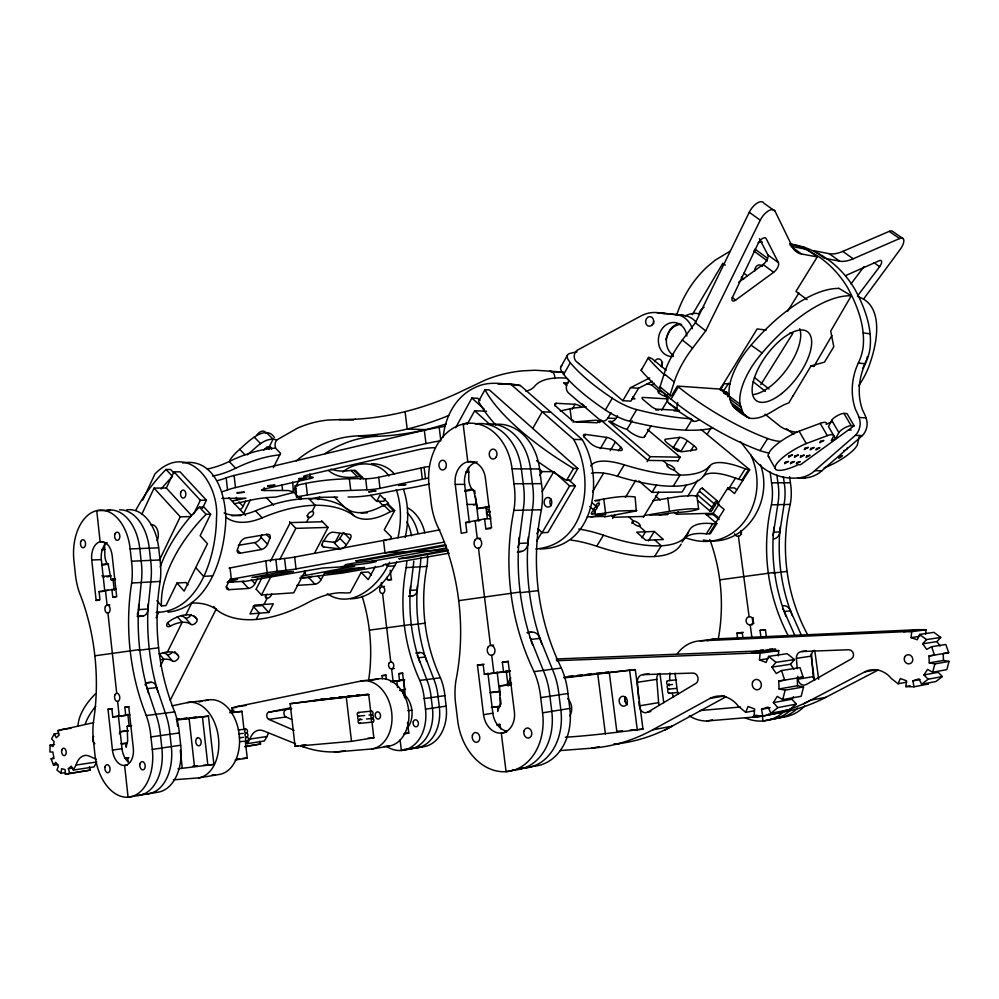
<?xml version="1.0" encoding="UTF-8"?>
<svg xmlns="http://www.w3.org/2000/svg" width="999" height="999" viewBox="0 0 999 999"><rect width="100%" height="100%" fill="white"/><g stroke="black" fill="none" stroke-linecap="round" stroke-linejoin="round"><path stroke-width="1.5" d="M54.545 744.53L50.112 745.129L49.95 752.022L52.872 751.997L53.809 757.417L51.124 758.915L53.534 765.122L57.967 764.472M138.324 611.326A7.842 5.07 86.3 0 0 138.536 609.64L141.259 582.479A54.583 34.828 87.3 0 0 141.121 560.789L139.76 548.551A44.543 28.509 87.6 0 0 106.344 510.477M137.949 616.708L143.781 615.721A7.805 5.07 86.3 0 0 147.989 608.978L150.762 581.955A54.308 34.84 87.3 0 0 150.624 560.364L149.263 548.201A44.318 28.521 87.6 0 0 119.543 509.827M409.677 593.181A6.693 4.995 86 0 0 410.339 590.409L413.149 567.207A46.691 34.478 87.2 0 0 413.761 561.076M408.728 596.403L413.037 595.729A6.668 4.995 86 0 0 417.232 589.922L420.067 566.82A46.491 34.441 87.2 0 0 420.754 557.629M517.844 547.402A9.528 7.505 87.5 0 0 518.831 543.419L523.189 510.177A66.209 51.174 89.5 0 0 523.226 483.716L521.366 468.868A54.083 41.933 -89.8 0 0 475.262 423.888M517.245 552.172L521.678 551.411A9.478 7.492 87.5 0 0 527.971 543.019L532.355 509.977A65.809 51.086 89.5 0 0 532.405 483.691L530.544 468.931A53.746 41.858 -89.7 0 0 487.262 423.938M772.677 535.489A7.892 6.956 87.6 0 0 773.613 532.192L777.759 504.682A54.957 47.677 -89.5 0 0 777.921 482.817L776.885 475.137M774.013 538.898A7.842 6.931 87.6 0 0 779.869 531.918L784.04 504.545A54.683 47.565 -89.4 0 0 784.19 482.792L783.366 476.685M625.074 698.176L625.149 701.96L627.434 704.77L624.85 700.699L625.599 697.09M778.458 712.324L781.343 712.424L762.749 716.021L754.033 715.709L754.682 709.065L748.101 706.443L745.679 712.362L738.473 706.343A27.16 22.989 75.3 0 0 710.039 698.426L652.609 729.869A220.866 178.734 88.1 0 1 591.608 748.189L559.84 750.599M773.401 702.634L791.92 699.225L796.353 704.095L777.871 707.592L773.401 702.634L777.222 696.39L782.754 699.637L801.198 696.266L803.533 686.937L785.102 690.172L779.07 688.948L778.733 681.068L803.121 677.047L799.999 667.594L781.53 670.529L776.273 673.538L771.915 667.12L790.459 664.248L794.492 659.552L787.162 653.696L768.593 656.393L766.121 662.424L759.465 659.927L760.127 653.234L778.758 650.586L778.233 655.856M922.939 683.903L928.321 684.015L913.998 686.788L905.868 686.613L906.493 680.769L900.349 678.546L898.076 683.766L891.358 678.546A23.914 21.503 70.1 0 0 864.759 671.877L803.72 703.833M923.963 674.937L938.211 672.315L942.332 676.548L928.108 679.233L923.963 674.937L927.534 669.417L932.666 672.215L946.852 669.63L949.05 661.413L934.889 663.898L929.27 662.886L928.983 655.981L948.688 652.734L945.803 644.467L931.605 646.715L926.697 649.4L922.664 643.806L936.925 641.595L940.696 637.437L933.89 632.355L919.592 634.427L917.269 639.747L911.076 637.599L911.7 631.73L926.061 629.695L925.586 634.04M65.472 772.577L61.039 773.251L61.613 768.693L65.06 769.567L65.41 774.362L90.335 770.104L89.386 766.708M443.169 437.3C445.005 416.758 456.031 395.891 475.549 387.3C489.822 380.194 505.382 384.453 520.329 385.502L582.28 439.635C604.757 478.146 595.179 548.551 540.047 548.926M397.952 537.837C401.473 521.99 401.536 505.107 396.291 489.622M405.194 537.562C408.716 521.803 408.778 504.982 403.546 489.572M859.152 436.838L857.279 445.067A27.822 7.243 -29.1 0 1 824.163 467.882M782.754 699.637L785.102 690.172M720.803 389.535L721.54 386.638M932.666 672.215L934.889 663.898M660.601 387.812A1.823 0.862 -50 0 1 660.014 386.838L664.198 373.776A64.473 29.683 -50.7 0 1 682.317 340.01L695.366 322.789L749.275 212.263A11.801 5.607 -53.4 0 1 757.292 203.022A11.801 5.607 -53.4 0 1 764.035 203.309L775.037 211.176L792.532 247.09A57.38 25.699 -53.5 0 0 801.485 253.958L817.269 256.93L795.966 291.383L807.042 299.588M730.506 397.614L719.879 389.073L677.397 386.076L672.265 394.605A1.836 0.849 -49.9 0 1 670.579 396.029A1.836 0.849 -49.9 0 1 669.992 395.067L674.263 381.993A64.735 29.433 -50.7 0 1 692.569 348.164L705.706 330.906L760.251 220.205A11.851 5.569 -53.3 0 1 768.306 210.926A11.851 5.569 -53.3 0 1 775.037 211.176M238.274 545.342L254.77 542.557A5.782 3.272 -42.8 0 0 260.976 537.275L261.913 534.852M789.734 243.856A112.1 97.14 -78.9 0 1 797.677 246.141A114.186 98.951 -79 0 1 847.564 287.587C857.554 305.881 865.621 327.073 862.986 348.239A47.94 42.333 -75.7 0 1 858.328 363.049C851.573 377.385 850.211 394.205 855.406 409.253C858.079 414.722 861.363 420.629 859.802 426.935A16.346 14.785 -81.2 0 1 855.394 435.327L812.462 472.664A33.816 30.057 -84.6 0 1 798.226 477.897A62.338 55.195 -82.3 0 1 752.722 457.567L740.471 441.683M267.52 544.23L269.905 538.161A5.819 3.272 -43 0 0 267.245 534.34L246.191 537.824A5.882 3.347 -42.5 0 0 239.86 543.219L237.5 549.363A5.869 3.322 -42.4 0 0 240.309 553.171L261.301 549.537A5.807 3.259 -42.9 0 0 267.52 544.23L260.976 537.275M790.209 243.968A111.451 96.853 -78.6 0 1 804.857 247.54A113.524 98.664 -78.8 0 1 854.582 288.761C864.535 306.93 872.564 327.997 869.942 349.038A47.652 42.195 -75.4 0 1 865.296 363.761C858.566 377.997 857.204 394.73 862.387 409.677C865.047 415.109 868.318 420.979 866.757 427.247A16.246 14.735 -81 0 1 862.362 435.601L819.567 472.702A33.616 29.97 -84.5 0 1 805.381 477.897A61.963 55.02 -82.1 0 1 798.925 478.134M167.982 612.175C206.918 607.767 222.402 561.351 225.299 527.609C228.296 501.298 216.908 456.768 182.592 462.987M665.609 339.71L667.457 335.664A16.234 13.599 -80.6 0 1 674.637 326.248L678.046 324.812A16.234 13.599 -80.6 0 1 681.618 324.45M142.757 500.062L155.02 473.826C188.187 440.459 219.505 483.791 216.496 517.919C216.221 554.008 200.399 611.888 156.156 612.399M141.758 514.385L154.083 488.099L166.333 488.024L191.433 515.422M166.333 488.024L173.988 471.828L180.057 471.853L206.418 500.199L202.472 508.316M159.515 559.952L180.245 516.82L190.946 516.595M193.794 513.848L200.362 500.274L206.418 500.199M156.119 617.757L158.841 612.162M171.341 594.605L165.984 605.569L161.463 605.881L156.918 600.624M171.828 593.631L177.01 583.029L186.001 582.504L188.049 584.815M160.19 567.082A114.81 64.735 -42.6 0 1 199.4 507.105L203.946 507.042L210.639 514.26L200.15 535.689L207.48 543.731L184.141 591.121L177.01 583.029M389.46 562.262C379.982 584.677 352.048 610.514 327.297 593.768M350.487 598.801C372.028 598.451 387.924 579.845 396.703 561.888M160.377 666.233L163.836 659.278L159.116 653.696M167.457 651.985L182.18 622.302L177.36 616.745M185.889 614.847L192.045 602.422M269.28 446.778L273.039 439.21L276.636 439.835M240.284 509.577A5.682 3.309 -42.9 0 0 243.107 506.331L245.679 501.148M243.544 513.661L250.412 499.887M273.339 467.644L280.544 453.259L276.361 449.026A5.657 3.971 -89.4 0 1 277.535 439.523L297.64 428.072A187.675 135.589 85.7 0 1 328.384 420.005L355.269 419.205M230.232 578.933L226.973 585.402A5.782 3.222 -41.8 0 0 228.946 589.672L248.514 588.436A5.719 3.147 -42.1 0 0 254.945 583.703L257.542 578.621M170.217 700.262L216.371 608.753M298.801 480.706L293.194 491.695L300.824 499.512M256.144 589.148L261.838 578.059M270.367 561.413L290.297 522.589L322.527 521.753M256.219 589.235L261.488 594.992L270.604 577.31M279.72 559.64L295.841 528.359L328.059 527.41L314.473 553.309M831.717 420.329L828.496 426.573L835.589 438.761L831.293 440.584L833.378 436.613A11.214 3.022 -29.2 0 0 827.334 435.664L806.243 443.568A28.521 7.68 -29 0 0 775.424 466.121A28.521 7.68 -29 0 0 798.238 464.697L800.549 464.722L854.17 425.799L846.99 413.574L843.93 413.399A7.63 2.098 -29.5 0 0 837.187 415.759A7.63 2.098 -29.5 0 0 831.717 420.329L838.86 432.592L835.589 438.761M256.181 619.455L259.428 613.186L253.147 606.256L262.512 605.569L268.781 612.462L273.301 603.796L254.483 605.169L249.975 613.923L268.781 612.462M263.936 604.47L267.083 598.401A3.746 2.023 -42.3 0 0 271.691 593.856M306.568 522.165L308.928 517.607L307.043 515.659M312.113 511.476L315.297 505.307L308.641 498.513M318.231 499.65L319.668 496.89M305.17 571.016L293.718 592.819L261.488 594.992M360.327 479.22L361.675 476.66L357.342 476.685A77.71 44.043 -46.9 0 1 328.534 470.492M334.677 543.156L339.722 533.628M296.903 585.389L314.997 584.24A5.495 2.922 -43.3 0 0 321.116 579.695L324.013 574.25M58.704 733.303L54.271 733.878L51.598 738.885L54.171 741.645L52.997 746.565L50.112 745.129M370.592 495.354L376.66 501.348L380.082 494.942L388.561 503.284M385.289 498.688L383.916 501.248L376.66 501.348M355.532 582.867L350.174 592.744L345.879 593.019A74.588 38.037 -42.4 0 0 307.28 602.934A128.122 71.453 -44 0 1 216.421 609.652A81.806 44.693 -39.5 0 0 191.171 603.084M356.019 581.98L361.188 572.415L368.456 572.002L371.466 575.087M224.076 512.949A56.818 33.541 -43.9 0 0 255.507 510.826A152.585 82.492 -41.6 0 1 347.477 509.115A52.747 28.921 -45.9 0 0 383.816 505.132L388.124 504.095L394.692 510.564L384.265 529.82L391.458 537L389.997 539.685M375.437 566.408L368.219 579.657L361.188 572.415M90.335 770.104L69.643 773.276L68.382 768.693L71.266 766.171L73.327 770.067L76.061 765.059A19.718 12.25 82.9 0 1 89.51 756.218L96.503 759.415M455.631 427.759L471.865 398.039L477.784 398.351L480.044 400.374M536.55 460.564A135.964 44.256 30.1 0 0 566.57 480.344L570.904 480.332L577.859 468.494L489.398 389.935L484.977 389.672L478.571 401.348A135.964 44.256 30.1 0 0 495.854 425.05M467.17 424.4L474.662 410.739L486.588 411.263M96.079 763.211L94.018 766.92L73.327 770.067M560.876 366.783L567.457 355.169M532.767 428.446L542.22 411.8L550.886 412.2M712.662 428.159A280.519 77.747 28.4 0 1 635.514 422.702L629.732 421.303A29.858 9.066 30 0 1 605.369 409.965A91.97 27.073 30.1 0 1 563.661 374.413L570.304 362.724A29.558 8.679 29.6 0 1 569.942 353.446L572.989 352.684A328.496 98.826 32.3 0 1 577.047 351.91M568.868 380.769L567.357 383.416A6.956 5.594 -85.1 0 0 568.593 393.057L599.837 419.917A7.043 5.757 -85.9 0 0 607.892 418.119L615.983 418.469L617.557 415.809M554.832 405.794L556.256 403.296L575.037 404.283A6.731 2.11 29.7 0 1 581.406 406.805M572.202 409.203L575.037 404.283M539.76 475.561L542.045 471.615L553.783 471.665L569.63 485.914L575.412 485.876L547.927 532.467L542.12 532.692L537.712 528.583M542.17 491.658L553.783 471.665M792.919 395.916L788.848 402.909C775.736 407.03 764.185 420.454 749.412 418.219C740.446 413.611 730.419 407.38 729.395 396.366A48.589 21.741 -53.3 0 1 751.098 345.217L762.137 352.997A48.814 21.553 -53.2 0 0 740.134 404.22L743.144 413.361L746.94 417.195M838.835 288.299L851.323 295.741L830.718 331.094L833.79 346.715L824.475 362.15L811.051 365.896L792.981 395.966M584.028 436.975L585.501 434.44L606.893 437.425A6.881 2.21 30.2 0 1 615.409 441.933L620.779 447.14A6.906 2.223 30.3 0 1 620.317 450.474L598.925 447.639A6.993 2.273 30.1 0 1 590.222 443.032L584.852 437.737A6.968 2.26 30 0 1 585.501 434.44M813.823 366.533L831.917 335.552M605.369 409.965L612.262 398.189A92.27 26.548 30 0 1 570.304 362.724M566.57 480.344L573.526 468.456L577.859 468.494M536.788 533.716L539.035 529.882M607.892 418.119L611.038 412.762M536.663 541.171L541.895 532.28M542.12 532.692L569.63 485.914M578.608 363.449L622.827 400.686L630.469 387.712L649.787 377.897M769.018 453.009A41.908 11.726 31 0 1 759.989 450.636A97.64 26.723 30.7 0 1 671.028 399.101A137.874 37.05 30.8 0 1 641.171 370.367L648.601 357.23L651.91 358.616L666.196 370.242M600.262 448.638L606.893 437.425M652.285 381.281L638.511 388.249L630.881 401.148L622.827 400.686M610.239 450.649L615.409 441.933M692.27 314.76L722.864 263.274L725.324 265.122M629.732 421.303L636.688 409.59L642.469 411.026A281.356 76.211 28.4 0 0 691.246 418.768M610.177 421.403A26.648 8.204 30.1 0 0 624.837 428.708L627.022 429.37L632.167 420.729M592.532 491.77L603.571 473.226M618.556 450.886L620.779 447.14M591.445 473.176A68.581 23.464 31 0 1 617.394 476.223L624.25 464.822A178.421 54.333 29.3 0 0 710.014 465.684A63.362 19.206 31.7 0 1 745.217 468.856L749.687 469.705L734.502 493.543L727.859 487.949L717.694 503.983L724.163 509.502L715.759 522.702M644.58 436.688L651.223 425.636M245.804 741.308L247.165 743.643L249.937 739.06A17.907 12.275 82.2 0 1 263.436 730.818L295.529 743.756M661.713 410.214L667.732 400.199M671.028 399.101L678.383 386.888A97.964 26.136 30.6 0 0 767.669 438.561A42.045 11.464 30.9 0 0 780.319 441.371M612.612 518.543L615.009 514.585M625.411 497.44L635.801 480.282M647.102 461.65L650.112 456.68L680.207 457.167L677.772 461.138M570.791 540.059A102.909 39.523 31.7 0 1 596.728 546.253L603.421 535.202A145.367 49.563 29.9 0 0 688.598 531.718A93.656 31.256 32.5 0 1 712.786 523.713L716.795 523.601L710.364 533.691L706.343 533.828A93.369 31.731 32.6 0 0 682.829 540.484M268.456 733.353A17.732 12.263 82.1 0 0 267.07 736.488L264.298 741.046L247.165 743.643M679.595 437.387L673.126 447.989A6.494 1.998 30.8 0 1 680.906 451.286L687.387 440.709L693.893 445.654A6.531 1.961 30.8 0 1 695.891 449.787L682.13 451.735A6.618 2.023 30.7 0 1 674.175 448.364L667.582 443.319A6.606 2.01 30.6 0 1 665.684 439.16L679.595 437.387A6.518 1.961 30.7 0 1 687.387 440.709M685.651 430.144L691.795 420.092M631.805 523.239L633.266 520.866L628.746 516.845M638.798 480.881L652.01 492.37L656.555 484.952M720.029 389.348L757.13 328.946L766.196 330.045M720.267 390.097L724.225 383.641L730.369 384.103M643.281 517.245L658.703 492.157M726.797 392.058L727.434 393.219L723.651 390.846L728.671 383.179M690.634 450.936L693.893 445.654M791.92 699.225L793.431 696.765M727.659 396.703L729.145 394.293L724.949 394.018M673.251 486.188L680.082 475.137L673.863 469.817M641.882 537.749L645.554 531.805L639.273 526.211M707.017 434.428L710.789 428.334M787.512 311.401L798.925 292.982M648.451 540.909L654.32 531.456L663.398 539.497L645.816 540.309L636.675 532.155L654.32 531.456M686.575 484.815L682.067 492.057L652.01 492.37M674.188 512.212L676.51 514.248L678.146 511.625M687.949 495.929L697.739 480.219M617.394 476.223A177.884 55.282 29.4 0 0 703.333 476.373L710.014 465.684M760.838 384.578L792.894 333.279L789.959 332.929M654.582 556.53L661.288 545.804L654.67 539.91M682.055 542.107L688.598 531.718M676.51 514.248L713.211 513.249L719.043 504.058M728.196 489.61L735.701 477.797M703.333 476.373A63.174 19.543 31.7 0 1 738.586 479.283L745.217 468.856M706.343 533.828L712.786 523.713M759.989 450.636L767.669 438.561M738.586 479.283L741.945 480.107L748.576 469.705M709.24 533.741L715.671 523.638M323.164 540.983L333.604 542.257A5.507 2.972 -44.2 0 0 339.847 538.336L343.581 532.517L350.075 539.148L346.328 544.967A5.519 2.96 -44.2 0 1 340.06 548.913L323.701 546.977L321.528 544.73M863.486 299.188L900.099 249.538A10.677 4.421 -52.8 0 0 903.833 240.534A10.677 4.421 -52.8 0 0 899.6 238.536L889.222 231.368L842.781 251.386A55.407 24.213 -53.5 0 1 829.158 253.671L813.898 250.724L824.387 258.279M850.998 283.903L863.885 266.758M857.404 296.116L879.632 266.658A5.807 2.423 -52.6 0 0 881.667 261.763A5.807 2.423 -52.6 0 0 879.307 260.702L847.077 274.937A6.581 2.797 -52.3 0 0 845.641 275.786M53.534 765.122L55.707 762.312L58.392 766.196L56.955 770.067L61.039 773.251M771.915 667.12L775.973 662.349L794.492 659.552M922.664 643.806L926.46 639.597L940.696 637.437M292.707 482.042L293.419 492.519L275.662 497.127A16.246 1.673 -6.4 0 0 252.685 499.75L234.228 503.758M846.615 449.325L847.314 447.977M229.857 460.077A33.579 19.943 -43.8 0 1 239.698 449.313C246.116 443.681 265.447 423.264 274.45 437.587M247.165 454.907C255.032 449.038 262.138 439.061 273.039 439.21L266.646 432.767M762.749 716.021L761.538 709.29L767.994 707.08L770.966 713.224L777.871 707.592M796.353 704.095L789.497 709.665L770.966 713.224M913.998 686.788L912.886 680.893L918.905 678.883L921.665 684.253L928.108 679.233M942.332 676.548L935.938 681.505L921.665 684.253M735.614 300.112L773.638 272.315A6.956 3.172 -52.4 0 0 778.483 262.737L766.121 238.549A6.369 2.972 -52.8 0 0 762.462 238.499A6.369 2.972 -52.8 0 0 758.129 243.519L732.554 297.178A5.17 2.398 -51.8 0 0 732.367 300.736A5.17 2.398 -51.8 0 0 735.614 300.112L732.13 297.452M738.611 282.33L763.086 264.51A6.931 3.209 -52.5 0 0 767.869 254.932L759.49 238.749M595.004 500.561C608.129 498.314 621.853 495.254 635.114 496.928L636.288 510.951L604.42 516.933M342.882 471.99C356.119 460.489 378.621 460.789 388.923 476.036M696.203 496.528L696.915 496.091L692.232 495.541L680.119 496.316L652.797 500.711M639.672 708.166A6.993 5.757 78.3 0 0 647.889 712.062L695.716 683.516A5.532 4.67 78.6 0 0 697.839 677.26A5.532 4.67 78.6 0 0 692.919 673.076L643.006 674.637A7.517 6.206 79.5 0 0 637.362 682.28L638.611 698.513M696.915 496.091L698.626 509.065C686.051 513.561 672.215 511.438 659.39 515.072M664.635 730.207L726.298 696.64M773.9 713.586A193.044 168.831 88.4 0 0 825.723 697.364L878.071 670.079M730.169 251.149L715.172 260.19L707.142 266.87A105.507 91.234 -78.6 0 0 676.535 315.434M723.526 393.156L726.273 391.82M225.799 517.032A57.018 33.392 -43.9 0 0 262.163 517.844A153.059 82.068 -41.7 0 1 354.071 515.746A52.922 28.784 -45.9 0 0 390.384 511.613L394.692 510.564M825.911 258.566L839.572 261.139A55.644 24.001 -53.4 0 0 853.171 258.791L899.6 238.536M826.473 424.213L831.88 421.84M599.238 422.589L601.148 421.328L595.754 420.217L572.889 422.053M769.53 457.567A28.434 7.867 -29.1 0 1 774.712 446.116A28.434 7.867 -29.1 0 1 799.125 431.181L820.191 423.351A11.176 3.084 -29.3 0 1 826.26 424.375M641.495 369.293L641.171 370.367M54.271 733.878L56.281 737.712L59.128 735.152L57.88 730.619L93.756 722.639M843.643 450.611L844.992 450.249M233.079 712.05L231.843 707.941L236.064 706.793L360.989 681.031L377.984 678.92A34.066 24.925 82 0 1 408.316 707.929A34.066 24.925 82 0 1 389.011 746.128L372.053 748.95L334.428 752.097M65.41 774.362L69.643 773.276M259.777 741.246L260.602 743.993L244.93 746.79M217.457 480.619A69.431 8.217 -6 0 0 226.174 477.884A52.46 6.081 -6.4 0 1 234.091 475.462L424.338 430.232A57.48 7.343 -7.2 0 1 439.185 427.31A78.459 10.777 -7 0 0 445.204 426.236M560.277 410.976L573.414 408.054L586.226 406.755M222.153 491.67A69.455 7.742 -6 0 0 227.547 489.922A52.485 5.744 -6.4 0 1 235.477 487.574L425.961 443.568A57.517 6.931 -7.1 0 1 440.834 440.721L439.185 427.31M439.897 529.832L294.655 557.055A12.95 0.912 -6.6 0 1 284.553 558.491L275.861 559.44A12.787 0.887 -6.6 0 0 265.809 560.876L229.021 568.169M299.138 498.588A16.046 1.636 -6.5 0 0 296.503 496.903L295.192 485.776C318.157 479.857 341.995 478.159 365.634 478.771A9.341 1.011 -6.8 0 0 378.696 477.285L424.113 467.32A9.478 1.049 -7 0 1 428.496 466.545M232.717 500.861L245.966 498.151L221.928 498.426M296.503 496.903L328.471 491.346L366.958 489.81A9.341 0.962 -6.8 0 0 380.02 488.324L425.487 478.596A9.478 0.987 -7 0 1 427.535 478.209M310.277 499.05L318.182 497.34L337.612 497.127M444.505 542.032L296.041 568.918A12.962 0.824 -6.6 0 1 285.926 570.329L277.235 571.291A12.787 0.799 -6.6 0 0 267.17 572.702L231.331 579.22L229.795 579.657L237.575 579.358L228.646 580.981M101.723 549.999L104.72 549.363M465.696 472.614L468.631 471.99M172.178 705.843L187.263 702.609L208.054 700.024A37.662 25.212 82.8 0 1 238.911 732.492A37.662 25.212 82.8 0 1 219.493 774.425L198.739 777.896L173.364 779.807M199.001 701.96L202.023 701.31M205.045 700.674L208.054 700.024M429.433 484.065L417.257 486.638A48.951 5.032 -6.8 0 1 405.319 488.773A58.929 5.732 -7 0 0 387.6 492.007L369.742 495.454A18.207 1.811 -6.8 0 1 352.56 496.953L348.077 497.002M242.332 581.88L322.714 568.019L354.72 566.133L301.011 576.261M101.486 564.697L107.105 563.561M464.76 490.571L471.965 489.098M368.856 680.806L377.984 678.92M101.573 565.359L108.604 563.936M464.647 491.421L473.289 489.66M448.314 550.661L409.19 557.842L398.851 558.766L448.214 549.875L414.023 551.46L365.122 560.202L355.731 560.938L445.654 544.692M294.056 730.319L268.843 719.38A3.721 2.572 83 0 1 266.783 715.534A3.721 2.572 83 0 1 268.793 712.175L290.796 707.779M268.793 712.175L291.783 708.678M515.322 769.842L506.068 771.678L501.311 733.104L506.605 732.192M516.845 769.542L533.478 766.258A54.121 42.333 80.2 0 0 569.817 708.428L567.932 693.518A66.134 51.573 81 0 0 561.351 668.031A216.546 186.538 85.4 0 1 541.408 509.777A65.41 50.999 89.5 0 0 541.458 483.653L539.61 468.981A53.422 41.783 -89.7 0 0 492.345 424.787M781.817 717.257L763.011 720.978L762.399 716.42M106.856 576.898L109.753 576.323M473.364 504.932L476.398 504.333L467.12 504.495M414.023 551.46L446.366 545.491M104.52 543.219L104.845 553.146A13.549 8.679 87.6 0 0 106.806 563.111L108.454 565.596L111.126 579.782L115.385 578.958M468.494 467.382L468.781 476.573A16.446 12.762 -89.8 0 0 471.528 488.573L473.938 491.508L477.697 508.603L489.398 506.331M489.198 507.092L477.697 508.603M591.608 748.189L599.163 746.728M759.902 715.771L752.884 717.132L706.805 720.991A40.322 34.153 78.2 0 1 689.335 715.871M754.033 715.709L756.905 715.159M905.868 686.613L910.189 685.789M110.414 510.402L96.741 510.639L100.137 541.77A16.284 10.365 87.6 0 0 91.746 560.014L96.141 600.411L99.962 599.712L99.076 591.658L116.009 588.998M484.59 518.931L485.814 528.771L491.558 527.722L485.414 478.134A19.78 15.272 -89.9 0 0 467.919 461.75A19.78 15.272 -89.9 0 0 455.244 484.403L461.251 533.291L466.87 532.255L465.671 522.502L484.59 518.931L490.821 518.768M706.805 720.991L712.512 719.917M761.538 709.29L770.129 707.679M912.886 680.893L920.054 679.545M652.609 729.869L671.94 726.236A217.77 177.81 88.1 0 1 614.223 744.143M745.679 712.362L754.32 710.751M825.723 697.364L810.664 700.199A195.479 169.842 88.4 0 1 752.884 717.132L760.376 716.508M898.076 683.766L906.742 682.142M565.347 737.237C591.358 735.614 617.145 732.23 642.969 729.12L635.302 669.605L563.96 677.384M111.9 589.235L112.787 597.352L116.683 596.64L112.188 555.756A16.284 10.365 87.6 0 0 100.2 541.758L102.885 541.683M594.705 509.977L595.292 514.547L618.443 510.964L636.875 510.526M227.884 582.467L233.803 581.406L228.247 581.73M591.058 516.945L605.831 514.273L595.292 514.547M267.607 576.198L293.506 571.391L279.72 572.315L252.035 577.434L267.607 576.198L267.282 573.339M341.183 566.708L349.35 565.247M371.99 561.226L446.665 547.927M645.504 515.347L677.347 509.977L690.459 508.766L698.626 509.065M301.823 577.946L342.332 573.051L379.67 566.558A12.05 0.712 -6.8 0 0 383.504 565.546L383.141 565.097A12.1 0.724 -6.9 0 1 387.038 564.06L449.225 553.159M338.836 572.165L364.66 567.494L351.923 568.356L324.3 573.326L338.836 572.165L338.511 569.418M779.07 688.948L797.539 685.739L803.533 686.937M929.27 662.886L943.481 660.426L949.05 661.413M647.889 712.062L650.861 711.538M710.039 698.426L724.637 695.916M864.759 671.877L876.51 669.854M156.431 792.357L128.084 797.202L124.613 765.471L127.348 765.059M422.065 746.94L401.373 750.474L400.112 739.959M658.204 674.113A7.418 6.181 79.2 0 0 656.805 679.357L658.603 702.634L639.173 705.893L638.836 701.473M797.814 676.211L798.051 679.183L813.211 676.635A6.094 5.407 74.4 0 0 814.672 680.344M497.002 724.887L500.062 724.375M345.167 750.724L339.498 751.66A161.438 115.784 86.3 0 1 300.999 745.941L304.583 747.402M498.076 384.178L509.89 383.716L520.329 385.502M177.997 768.805L213.898 764.435L208.454 716.146L176.798 719.592M404.021 733.865L408.791 733.091L407.505 722.352M542.594 712.836L540.696 697.627A67.37 51.861 81.2 0 0 534.053 671.64A220.991 188.262 85.5 0 1 513.898 510.377A66.621 51.261 89.4 0 0 513.948 483.753L512.075 468.806A54.421 41.995 -89.8 0 0 463.973 423.901A54.421 41.995 -89.8 0 0 429.12 486.201L430.881 500.574A67.233 52.198 89.6 0 0 436.975 524.999A185.876 133.004 85.3 0 1 455.944 680.494A67.994 52.822 81.1 0 0 455.944 706.181L457.717 720.791A55.132 42.582 80.5 0 0 506.93 771.603A55.132 42.582 80.5 0 0 542.594 712.836L569.817 708.428M235.19 759.989L247.252 758.054L245.367 741.483M317.532 700.087L290.147 703.708L295.08 746.328L351.498 741.345L374.175 737.712M928.983 655.981L934.515 655.094L931.605 646.715M948.688 652.734L943.193 653.608L943.481 660.426M803.121 677.047L797.214 677.984L797.539 685.739M778.733 681.068L784.69 680.119L781.53 670.529M295.08 746.328L298.127 745.841M301.161 745.366L305.719 744.642M484.115 664.31L477.46 665.122L483.541 714.672L492.844 713.211A19.918 15.447 80.5 0 0 506.505 731.193M491.62 707.404L500.399 706.393M244.892 746.39L260.602 743.993M94.855 655.806L139.748 649.575M458.716 600.661L520.154 592.032M138.811 650.262L158.616 647.827M520.541 592.657L538.361 590.634M68.382 768.693L72.815 768.031M540.696 697.627L567.932 693.518M76.061 765.059L96.766 761.962M249.937 739.06L267.07 736.488M124.912 758.366L128.971 757.766M637.362 682.28L656.805 679.357M797.227 668.768L796.403 658.353L811.575 656.081A6.556 5.819 76.1 0 1 814.035 650.337M152.31 749.4L150.924 736.925A55.395 35.127 83.5 0 0 146.291 715.546A178.721 122.939 85.3 0 1 131.656 583.029A54.858 34.815 87.3 0 0 131.518 561.213L130.157 548.913A44.768 28.496 87.6 0 0 97.19 510.539A44.768 28.496 87.6 0 0 73.926 560.714L75.212 572.627A55.27 35.34 87.3 0 0 79.545 592.931A155.057 92.445 85.4 0 1 93.481 721.528A55.819 35.652 83.4 0 0 93.644 742.707L94.955 754.769A45.28 28.796 83.1 0 0 128.559 797.165A45.28 28.796 83.1 0 0 152.31 749.4L180.694 745.217L179.321 732.941A54.558 35.165 83.4 0 0 174.7 711.9A175.799 122.765 85.3 0 1 160.152 581.418A54.033 34.853 87.3 0 0 160.027 559.952L158.679 547.839A44.093 28.521 87.6 0 0 126.486 509.915M386.65 746.503A38.636 28.459 81.9 0 0 415.197 743.993A38.636 28.459 81.9 0 0 425.499 709.165L446.128 706.131L444.867 695.666A46.691 34.665 82.2 0 0 440.447 677.772A148.776 118.282 84.5 0 1 426.935 566.433A46.291 34.416 87.2 0 0 427.597 555.744M759.465 659.927L768.069 658.653M911.076 637.599L919.692 636.338M643.006 674.637L648.975 673.763M796.403 658.353A6.643 5.869 76.5 0 1 801.76 651.548L806.293 650.886M407.854 710.751L411.875 710.164M51.124 758.915L54.083 758.491M112.113 708.741L108.017 709.24L112.462 750.087L122.015 748.713A16.371 10.477 83.2 0 0 128.721 762.274M369.355 630.157L411.276 624.487M719.73 579.857L774.612 572.402M410.851 624.899L425.037 623.214M773.251 573.014L787.087 571.44M490.322 692.782L499.525 691.47L490.284 692.444M150.924 736.925L179.321 732.941M406.78 561.438A46.903 34.503 87.2 0 1 406.168 567.594A150.861 118.819 84.6 0 0 419.792 680.419A47.303 34.753 82.4 0 1 424.225 698.563L444.867 695.666M564.085 677.896L635.302 669.605M756.518 651.947L775.786 649.238M556.493 660.714L751.41 653.159L770.104 650.524L778.758 650.586M677.397 653.596A40.322 34.153 78.2 0 1 700.424 640.846L903.583 631.73L917.994 629.695L926.061 629.695M497.627 706.817L497.764 711.425L500.162 703.746L499.612 685.913L511.213 684.527M268.843 719.38L285.964 716.982L291.558 719.38M511.488 683.104L507.105 683.703L510.264 683.403M120.167 731.842L128.272 730.744M319.83 699.525L325.312 698.863M319.742 699.787L326.86 698.85M338.611 697.29L342.707 696.753M534.053 671.64L561.351 668.031M121.391 743.88L125.974 743.431L126.099 747.227L127.672 740.933L127.198 726.248L131.481 725.686M208.454 716.146L176.91 720.017L177.585 726.073M231.356 712.774L241.933 711.363L243.993 729.445M290.147 703.708L369.031 694.455M400.05 690.609L403.633 690.134L404.558 697.801M145.28 683.054L151.149 682.292A7.842 5.095 84.4 0 1 156.706 687.587L165.335 713.099A54.833 35.152 83.4 0 1 169.955 734.253L171.328 746.603A44.818 28.821 83.1 0 1 143.282 793.83M527.31 632.729L531.768 632.142A9.528 7.53 83.1 0 1 539.935 638.398L552.36 669.218A66.533 51.673 81.1 0 1 558.965 694.867L560.851 709.877A54.458 42.42 80.3 0 1 521.665 768.119M57.88 730.619L60.839 730.232M231.843 707.941L236.126 707.379M229.633 710.764L233.916 710.202M417.008 652.909L419.905 652.534A6.693 5.007 83.5 0 1 425.337 656.98L433.628 678.646A46.891 34.69 82.3 0 1 438.037 696.615L439.323 707.13A38.312 28.409 81.8 0 1 411.488 748.089M146.291 715.546L174.7 711.9M419.792 680.419L440.447 677.772M477.46 665.122L483.141 664.447L484.353 674.313L510.427 670.916M62.075 729.42L70.954 728.271M236.064 706.793L246.066 705.494M509.74 671.303L503.558 672.102L502.322 662.162L508.516 661.388M108.017 709.24L111.863 708.778L112.75 716.907L129.833 714.897M404.72 679.857L393.107 681.405L391.608 668.855L394.393 668.518M700.424 640.846L716.171 638.873L917.994 629.695M125.737 715.421L124.838 707.23L128.933 706.73M382.43 678.708L382.068 675.674L386.251 675.162M399.538 680.656L398.701 673.676L402.884 673.164M737.712 639.223L736.912 633.154L743.318 632.367M760.951 637.225L760.027 630.381L765.109 629.757M382.068 675.674L385.876 675.212L386.376 679.37M398.701 673.676L402.585 673.214L405.344 696.178M736.912 633.154L742.207 632.517L742.931 637.949M760.027 630.381L765.434 629.732L766.458 637.412M124.838 707.23L128.771 706.755L133.304 748.101A16.459 10.465 83.2 0 1 124.675 765.471A16.459 10.465 83.2 0 1 112.462 750.087M502.322 662.162L508.154 661.463L514.385 711.725A20.042 15.472 80.6 0 1 501.423 733.091A20.042 15.472 80.6 0 1 483.541 714.672M752.759 624.562L750.212 624.862A4.121 3.584 80.9 0 1 746.315 619.105A4.121 3.584 80.9 0 1 752.484 618.356A4.121 3.584 80.9 0 1 750.212 624.862L751.972 638.161M400.611 680.381L404.433 679.944M390.547 681.705L403.933 680.069M146.703 687.087A7.88 5.095 84.4 0 1 147.265 688.661L156.706 687.587M417.17 655.257A6.718 5.02 83.5 0 1 418.469 657.767L425.337 656.98M505.581 671.59L509.665 671.128M112.75 716.907L128.784 714.947M484.353 674.313L510.077 671.216M399.837 690.059L405.519 689.422M530.007 637.499A9.59 7.542 83.1 0 1 530.831 639.41L539.935 638.398M782.504 608.566A7.93 6.981 80.7 0 1 784.277 611.488L790.509 610.801L801.81 636.163M145.754 682.879L151.149 682.292M415.771 652.984L419.905 652.534M493.593 645.104L490.484 645.454L478.484 548.226M347.177 696.228L350.274 695.878M356.481 695.179L359.578 694.842M760.127 650.187L763.211 649.837M769.405 649.15L772.489 648.813M329.92 698.351L334.515 697.826M400.711 690.459L403.633 690.134M320.492 699.5L326.636 698.813M329.707 698.476L335.751 697.801M338.786 697.464L344.83 696.79M347.864 696.453L352.397 695.941M355.419 695.604L358.454 695.267M364.498 694.592L367.532 694.255M312.625 700.736L368.706 694.492L370.716 711.5M752.397 651.86L775.299 649.313M229.72 712.712L241.933 711.363M176.211 719.168L179.271 718.83M183.853 718.331L186.9 718.006M193.007 717.332L196.054 716.995M568.394 676.298L573.014 675.799M577.634 675.287L582.255 674.787M586.863 674.275L591.483 673.776M596.103 673.276L600.724 672.764M605.344 672.265L608.416 671.927M127.198 726.248L131.518 725.786M499.612 685.913L511.513 684.627M758.278 242.495L762.399 242.058M527.21 632.617L531.768 632.142M128.159 730.719L122.278 731.343A7.255 4.62 83.4 0 0 119.268 733.79M358.279 712.474L371.516 711.113M667.594 680.731L676.46 679.819M360.102 718.668A1.836 1.261 84.7 0 1 358.703 719.692A1.836 1.261 84.7 0 1 357.667 717.794A1.836 1.261 84.7 0 1 358.703 716.108L364.598 715.509M369.006 715.072L371.953 714.772M668.131 684.927L672.564 684.49M238.386 729.907L245.816 729.158M359.141 719.742L362.088 719.455M366.496 719.018L372.39 718.431M676.073 688.398L668.681 689.135A2.123 1.174 83.4 0 0 667.894 691.957A2.123 1.174 83.4 0 0 669.767 692.956M121.079 743.731L127.21 743.131M491.296 707.217L500.287 706.33M238.836 733.828L243.294 733.391M359.565 723.376L372.827 722.09M669.23 693.331L678.109 692.469M239.285 737.761L243.744 737.337M239.735 741.695L247.165 740.996M124.513 758.278L127.572 758.004L128.434 762.574M496.803 724.737L499.8 724.475L500.761 728.858M404.383 733.491L408.791 733.091M367.744 738.311L373.838 737.761L372.003 722.314M700.249 710.551L740.446 707.005M236.513 758.953L239.585 758.691M242.657 758.441L247.252 758.054M384.365 746.515L389.011 746.128M535.864 548.975C588.374 544.542 594.892 476.71 573.688 439.398L511.6 384.94M192.832 766.171L197.427 765.796M203.471 765.296L213.898 764.435M617.894 731.193L622.564 730.806M629.857 730.207L635.676 729.72M638.598 729.482L642.969 729.12M212.025 774.999L215.01 774.774M613.886 744.205L619.118 743.805M137.025 616.221L143.781 615.721M408.903 596.028L413.037 595.729M138.536 609.64L147.989 608.978M410.339 590.409L417.232 589.922M109.803 604.87L107.068 605.044L105.469 590.446L108.204 590.284M384.553 586.413L381.755 586.6L381.256 582.454M112.787 597.352L115.534 597.177M388.873 579.895L391.67 579.707M96.141 600.411L98.889 600.237M99.076 591.658L103.184 591.408M227.073 582.317L242.133 581.43A5.694 3.172 -42.1 0 0 243.893 581.006M299.6 578.059L308.654 577.522A5.47 2.935 -43.3 0 0 312.025 576.098M131.656 583.029L160.152 581.418M406.168 567.594L426.935 566.433M212.575 575.861L203.571 576.348L195.729 567.594M394.73 565.896L387.487 566.283L385.552 564.335M111.126 579.782L115.434 579.545M103.147 576.248L111.289 575.824M518.631 551.573L521.678 551.411M550.649 371.715L562.212 372.015M405.319 551.86L385.002 552.797L383.516 540.397L386.413 540.284M131.518 561.213L160.027 559.952M91.746 560.014L101.336 559.602A16.196 10.365 87.6 0 1 107.155 542.569M518.831 543.419L527.971 543.019M773.613 532.192L779.869 531.918M480.394 538.299L477.272 538.424L475.087 520.729L479.77 520.591M556.193 658.978L770.104 650.524M130.157 548.913L158.679 547.839M801.76 651.548L848.763 649.737A4.87 4.383 74.7 0 1 851.348 658.903L806.255 684.54A6.181 5.432 74.9 0 1 798.051 679.183M102.06 549.537L104.77 549.438M485.814 528.771L490.484 528.621M643.781 516.433L613.374 517.282L611.088 515.234M706.468 514.71L713.186 514.522M465.671 522.502L469.68 522.39M587.262 516.845L604.308 516.383A6.793 2.398 30.7 0 0 605.469 516.033M649.949 515.134L666.895 514.672A6.506 2.185 31.1 0 0 668.131 513.486M231.905 515.734L241.009 515.534M361.151 512.999L367.22 512.874M513.898 510.377L541.408 509.777M770.129 472.04L771.578 482.842A55.232 47.802 -89.5 0 1 771.428 504.82L790.246 504.42A176.935 167.482 82.9 0 0 807.954 635.352M486.725 512.012L489.647 511.95M199.4 507.105L206.094 514.348L210.639 514.26M595.042 500.811L599.562 500.749M309.815 473.913L310.177 476.96A10.277 1.149 -6.5 0 1 310.165 478.608L264.198 489.023A9.965 1.074 -6.4 0 0 264.535 490.521L288.212 490.509L293.881 492.045M727.859 487.949L734.54 487.899L736.738 489.76M330.894 469.155A77.46 44.243 -46.9 0 0 350.974 470.404L355.307 470.392L363.761 478.708M513.948 483.753L541.458 483.653M771.578 482.842L790.409 482.767A54.408 47.453 -89.4 0 1 790.246 504.42M455.244 484.403L464.647 484.365A19.668 15.247 -89.9 0 1 477.185 461.875M741.945 480.107L743.056 480.107M798.226 477.897L805.381 477.909M903.583 631.73L911.7 631.73M310.177 476.96L306.606 476.96A10.377 1.174 -6.6 0 1 306.593 475.287L419.43 449.463A10.964 1.324 -7 0 1 434.865 447.727M135.752 510.402A112.924 66.296 -42.4 0 1 166.059 469.455L170.592 469.48L174.288 473.464M465.821 472.115L468.918 472.127M512.075 468.806L539.61 468.981M814.947 470.704L822.04 470.754M751.41 653.159L760.127 653.234M474.513 461.85L467.807 461.775L463.149 424.076M677.971 460.826L647.839 460.414L600.611 419.867M296.204 460.914A178.459 130.494 85.4 0 1 358.616 435.814L377.335 436.313A462.275 320.604 -75.9 0 0 446.391 423.851M573.688 439.398L582.28 439.635M425.786 429.62L407.18 429.046L405.07 411.65M339.061 419.555L353.509 420.067M855.394 435.327L862.362 435.601M848.488 429.932L851.285 430.045M838.86 432.592A7.655 2.048 -29.4 0 1 844.367 428.047A7.655 2.048 -29.4 0 1 851.136 425.661L854.17 425.799M679.495 410.364L657.042 409.19A4.658 1.374 30.3 0 1 651.286 406.418L643.431 399.875A4.645 1.361 30.2 0 1 642.919 397.415L668.493 398.951M655.694 409.902L658.703 410.052M674.05 410.851L677.135 411.001M859.19 417.507L866.158 417.882M631.917 398.751L634.977 398.926L632.592 396.94M371.516 463.748C380.232 463.511 388.923 467.382 394.493 474.113M567.994 383.067L563.448 382.767L566.67 385.527M630.469 387.712L638.511 388.249M703.308 539.997C744.829 548.426 773.975 501.411 760.489 464.785M355.169 419.243A502.559 340.909 -75.3 0 0 456.218 393.806L485.202 380.057A206.281 163.923 86 0 1 522.402 370.854L535.327 370.229L563.498 372.103M849.962 295.629L851.323 295.741M811.051 365.896L813.898 366.171M578.708 363.499L576.448 361.638A6.681 5.37 -83.5 0 1 574.288 355.519A6.681 5.37 -83.5 0 1 577.697 349.975L640.908 315.984A38.287 31.743 -81.8 0 1 656.917 312.612L683.653 315.434A25.062 20.979 -80.6 0 1 695.866 321.903M656.917 312.612L683.653 315.434M858.328 363.062L865.296 363.761M863.211 332.917L870.166 333.816M724.025 390.721L720.903 389.048M797.677 246.141L804.857 247.54M792.319 246.553L806.742 249.338L817.269 256.93M858.328 296.865L859.552 297.165M684.765 537.462C736.675 557.105 772.015 499.675 750.749 454.907M738.81 410.427L734.203 407.742M667.869 394.368A19.056 8.816 -50 0 0 669.143 403.409L678.983 411.551L693.144 420.966A10.677 4.795 -49.8 0 0 699 419.805M669.143 403.409L676.922 408.603M903.258 238.761L892.906 231.606A10.639 4.458 -53 0 0 889.222 231.368M873.95 262.637L879.632 266.658M842.781 251.386L853.171 258.791M829.158 253.671L839.572 261.139M749.275 212.263L760.251 220.205M790.159 245.367L792.532 247.09M792.057 247.128L801.485 253.958M729.395 396.366L740.134 404.22M730.281 399.4L740.996 407.255M767.869 254.932L778.483 262.737M731.168 402.734L741.857 410.577M732.479 405.519L743.144 413.361M739.984 411.301L749.412 418.219M754.957 249.076L767.294 258.154M753.745 250.899L767.344 260.926M763.086 264.51L773.638 272.315M743.893 273.214L747.564 275.961M741.283 277.11L743.731 278.958M919.592 634.427L926.46 639.597M695.366 322.789L705.706 330.906M754.395 377.485L768.98 388.986M753.171 381.705L765.371 391.346M682.317 340.01L692.569 348.164M786.45 428.621L793.718 434.428M764.984 414.185L780.481 426.585A46.578 41.184 -79.7 0 0 797.027 432.292M768.593 656.393L775.973 662.349M664.198 373.776L674.263 381.993M660.014 386.838L669.992 395.067M651.186 384.665L658.778 390.946M664.934 396.016L667.307 397.977M689.897 418.294L693.144 420.966M701.011 429.458L749.687 469.705M672.839 447.215L677.609 451.248M647.377 429.408L680.207 457.167M702.359 488.186L717.294 500.886M714.822 504.308L699.912 491.595A2.16 0.924 -48.6 0 0 697.677 493.344A2.16 0.924 -48.6 0 0 697.752 495.054L712.624 507.792M568.431 379.882L566.383 378.122A152.697 48.202 30.8 0 0 534.527 386.401A94.98 29.908 28.3 0 1 525.786 391.171M663.074 460.626L667.669 464.535M608.666 421.203L650.112 456.68M713.211 513.249L718.818 518.056M697.602 500.424L710.177 511.201M719.068 519.555L712.275 513.736L705.556 513.923L716.795 523.601M581.73 403.646L584.09 405.681M655.544 495.979L660.202 500.037M568.631 479.795L575.412 485.876M592.082 502.734L595.404 505.706M471.865 398.039L484.328 409.228M589.822 506.518L594.243 510.501M474.662 410.739L489.71 424.325M538.723 468.618L542.045 471.615M486.376 513.086L490.796 517.27M627.022 429.37L628.533 430.819A11.201 3.472 30.3 0 0 639.422 436.888A11.201 3.472 30.3 0 0 644.68 435.714M354.083 470.392L360.452 476.66M386.913 504.12L393.481 510.589M350.974 470.404L357.342 476.685M383.816 505.132L390.384 511.613M378.221 500.749L383.579 506.043M347.477 509.115L354.071 515.746M334.365 496.965L346.216 508.891M266.808 447.14L268.918 449.288M254.196 437.112L260.577 443.606M339.847 538.336L346.328 544.967M321.516 520.716L328.059 527.41M333.604 542.257L340.06 548.913M239.698 449.313L244.992 454.757M266.184 497.465L273.601 505.182M289.485 521.74L295.841 528.359M207.355 469.031A84.528 52.822 -44.4 0 0 229.196 461.488L235.664 468.231A123.726 70.105 -42.3 0 1 279.92 454.845M317.932 576.348L321.116 579.695M255.507 510.826L262.163 517.844M238.886 501.873L243.107 506.331M308.654 577.522L314.997 584.24M266.146 534.19L269.905 538.161M228.871 497.727L245.567 515.447M254.77 542.557L261.301 549.537M173.988 471.828L200.362 500.274M166.059 469.455L172.515 476.448A113.287 66.009 -42.5 0 0 161.101 489.073M237.512 550.137L240.309 553.171M251.286 579.72L254.945 583.703M265.284 596.428L267.083 598.401A3.746 2.023 -42.3 0 1 267.033 594.168M242.133 581.43L248.514 588.436M154.083 488.099L180.245 516.82M226.199 586.638L228.946 589.672M213.711 606.605L216.421 609.652M193.993 615.946L196.89 619.255A3.934 2.185 -40.6 0 1 195.305 623.301A3.934 2.185 -40.6 0 1 190.996 624.437A26.511 14.623 -40 0 0 170.305 626.111A3.996 2.235 -40.1 0 1 166.708 625.611A3.996 2.235 -40.1 0 1 169.231 621.428L171.403 619.967A27.735 15.347 -40.1 0 1 196.079 618.056L196.89 619.255M181.381 615.983A26.436 14.685 -39.9 0 1 185.227 617.807L190.996 624.437M167.42 622.752L170.305 626.111M174.725 651.573L178.496 656.006A3.909 2.123 -39.9 0 1 176.96 659.964A3.909 2.123 -39.9 0 1 172.677 661.151A26.311 14.261 -39.3 0 0 161.026 659.74M163.149 652.797A26.224 14.323 -39.3 0 1 167.008 654.482L172.677 661.151M936.925 641.595L940.134 646.016M178.496 656.006L177.672 654.869A27.51 14.96 -39.5 0 0 160.427 653.658M790.459 664.248L793.905 669.305M843.93 413.399L851.136 425.661M820.191 423.351L827.334 435.664M799.125 431.181L806.243 443.568M768.293 456.156L775.212 468.406M794.967 635.726L784.277 611.488M530.831 639.41L543.269 670.429A66.945 51.773 81.2 0 1 549.887 696.241L551.785 711.35A54.795 42.495 80.4 0 1 512.524 769.917M418.469 657.767L426.735 679.532A47.103 34.728 82.3 0 1 431.168 697.589L432.442 708.141A38.474 28.434 81.9 0 1 404.583 749.262M147.265 688.661L155.856 714.322A55.12 35.14 83.5 0 1 160.489 735.589L161.863 747.989A45.055 28.809 83.1 0 1 137.637 795.579M814.772 650.511L818.681 679.357M789.585 476.698L790.409 482.767M810.913 654.183L814.422 680.082M738.398 536.251L749.113 616.683M667.757 497.977L669.48 511.113M675.049 673.226L677.797 694.28M659.952 673.363L663.748 702.672M629.645 670.404L637.325 730.169M603.783 498.913L605.556 512.687M609.315 672.614L616.883 731.855M570.042 408.716L571.578 420.766M597.789 674.238L605.394 733.965M485.976 507.529L487.312 518.356M506.206 670.841L508.091 686.038M474.675 490.372L475.037 493.394M475.412 496.403L478.421 520.716M497.102 671.877L499.95 694.954M500.337 698.014L501.086 704.133M491.708 655.344L493.918 673.214M464.647 484.365L469.343 522.465M487.899 673.076L492.844 713.211M424.338 430.232L425.961 443.568M424.113 467.32L425.487 478.596M420.966 468.007L422.327 479.27M424.225 698.563L425.499 709.165M403.559 679.108L404.807 689.585M390.222 570.229L391.308 579.333L387.475 579.982L387.137 577.21M378.696 477.285L380.02 488.324M396.84 681.193L397.59 687.487M382.58 593.518L390.771 661.9M365.634 478.771L366.958 489.81M349.363 478.783L350.686 489.922M346.328 697.477L351.498 741.345M306.031 483.341L307.342 494.53M295.354 488.224L296.004 493.718M305.082 570.804L305.569 574.974M294.655 557.055L296.041 568.918M281.88 484.59L282.555 490.397M284.553 558.491L285.926 570.329M275.861 559.44L277.235 571.291M264.198 487.587L264.535 490.521M265.809 560.876L267.17 572.702M234.091 475.462L235.477 487.574M236.376 497.39L236.701 500.224M226.174 477.884L227.547 489.922M230.007 567.619L231.331 579.22M202.435 716.945L207.879 765.409M189.086 718.406L194.468 766.508M180.282 750.274L182.305 768.456M112.962 578.683L114.248 590.397M127.847 714.297L129.171 726.373M107.954 613.149L116.721 693.294M117.607 701.448L119.218 716.171M101.336 559.602L104.758 590.971M118.382 715.496L122.015 748.713M811.575 656.081L813.211 676.635M295.192 485.776A16.034 1.736 -6.5 0 1 297.764 485.851M448.626 415.534A467.907 321.516 -76.2 0 1 358.616 435.814M324.962 453.696A176.411 130.207 85.3 0 1 377.335 436.313M549.912 371.091A6.494 5.17 -84.9 0 1 554.72 378.509M256.706 435.339A5.982 3.596 -44.5 0 1 262.038 431.218A5.982 3.596 -44.5 0 1 265.659 433.329M85.202 724.063A47.378 25.387 -38.5 0 1 95.667 706.43M78.009 725.836A47.24 25.499 -38.4 0 1 95.392 693.93M263.674 450.124A5.619 3.334 -44.3 0 1 268.731 446.815A5.619 3.334 -44.3 0 1 271.641 449.138M191.121 614.51A3.921 2.185 -40.6 0 1 188.349 617.519A3.921 2.185 -40.6 0 1 185.227 617.807M172.253 652.272A3.896 2.135 -39.9 0 1 167.008 654.482M664.847 375.187A138.324 36.226 30.8 0 1 648.289 358.291M859.477 297.29A121.179 51.836 -52.9 0 1 869.779 363.936A46.316 19.193 -53.3 0 1 858.703 385.801M867.419 356.493A40.947 17.02 -53.4 0 1 866.595 359.215M866.108 360.614A40.947 17.02 -53.4 0 1 862.824 368.194M799.712 328.721A42.707 19.043 -53.4 0 1 787.886 367.657A42.707 19.043 -53.4 0 1 753.733 394.493M751.061 345.167A120.642 52.31 -53 0 1 838.76 288.424M762.1 352.947A121.154 51.823 -52.9 0 1 849.899 295.754M685.127 315.959A28.784 24.238 -80.3 0 1 696.39 313.374L698.863 313.886L699.974 311.401A12.1 10.202 -78.6 0 1 704.108 307.18M754.957 270.854A4.87 4.133 -74.3 0 1 757.417 265.497A4.87 4.133 -74.3 0 1 762.374 266.408M678.983 411.551A19.131 8.741 -49.9 0 1 677.772 402.535M662.2 313.486A38.062 31.656 -81.7 0 1 664.897 313.611M673.076 355.157A16.971 14.211 -80.6 0 1 666.783 337.15A16.971 14.211 -80.6 0 1 679.707 323.551M662.337 366.096A4.808 4.008 -82.2 0 1 662.549 362.437M653.746 323.763A4.808 3.984 -80.3 0 1 653.796 321.291M615.983 418.469A7.005 5.744 -85.9 0 1 609.977 421.341M675.711 314.435A25.212 21.041 -80.8 0 1 692.407 328.721M654.57 361.738A4.833 4.021 -82.4 0 1 660.451 359.565A4.833 4.021 -82.4 0 1 661.188 366.708M673.438 356.393A17.07 14.248 -80.8 0 1 658.416 341.87A17.07 14.248 -80.8 0 1 671.041 322.727A17.07 14.248 -80.8 0 1 686.862 336.051M563.661 374.413A29.458 8.854 29.6 0 1 561.825 365.696M636.688 409.59A29.945 8.891 30 0 1 612.262 398.189M654.333 383.229A15.722 4.471 30 0 1 646.977 383.766M659.09 704.869A6.893 5.732 78 0 1 658.603 702.634M507.829 683.753A45.442 35.789 80.2 0 1 510.776 677.784M567.632 698.526A12.325 9.803 79.8 0 1 569.817 715.871M187.263 702.609A38.099 25.212 82.9 0 1 218.144 735.501A38.099 25.212 82.9 0 1 198.739 777.896M94.855 743.706A4.096 2.56 83.6 0 1 92.857 740.359A4.096 2.56 83.6 0 1 93.731 736.4M360.989 681.031A34.416 24.975 82.1 0 1 391.396 710.389A34.416 24.975 82.1 0 1 372.053 748.95M285.964 716.982A3.684 2.56 82.9 0 1 283.916 713.186A3.684 2.56 82.9 0 1 285.914 709.852M402.822 693.393A21.079 15.522 81.9 0 1 407.267 728.071M358.703 716.108A1.823 1.261 84.6 0 1 357.267 713.761A1.823 1.261 84.6 0 1 359.215 712.886M360.389 722.714A1.836 1.261 84.8 0 1 358.816 723.151A1.836 1.261 84.8 0 1 358.129 720.953A1.836 1.261 84.8 0 1 359.465 719.755M673.563 696.977A40.322 34.153 78.2 0 1 672.177 693.343M669.742 680.631A40.322 34.153 78.2 0 1 669.992 672.914M707.504 640.634A39.835 33.966 77.9 0 1 716.171 638.873M771.103 713.898A193.044 168.831 88.4 0 1 768.306 714.16M668.968 689.01A2.123 1.174 83.3 0 1 667.407 687.924A2.123 1.174 83.3 0 1 667.669 685.202A2.123 1.174 83.3 0 1 669.28 685.826M668.431 684.814A2.11 1.174 83.2 0 1 666.695 683.016A2.11 1.174 83.2 0 1 667.906 680.756M669.005 683.728A2.11 1.174 83.2 0 1 668.88 684.19M150.649 524.725A10.002 6.556 88.1 0 1 157.33 529.532A10.002 6.556 88.1 0 1 157.13 540.659M323.701 546.977A5.582 3.034 -44 0 1 322.964 542.12L326.748 536.201A5.594 3.034 -44.1 0 1 333.142 532.205L349.45 534.315A5.519 2.972 -44.4 0 1 350.075 539.148M161.463 605.881A115.185 64.423 -42.6 0 1 206.094 514.348M294.505 488.861A5.544 3.159 -44.1 0 1 296.191 488.511M229.196 461.488A123.339 70.417 -42.2 0 1 274.825 448.126M235.664 468.231A84.828 52.61 -44.4 0 1 212.55 476.098M700.249 491.533A2.16 0.924 -48.7 0 1 699.55 490.459A2.16 0.924 -48.7 0 1 701.498 488.286A2.16 0.924 -48.7 0 1 702.547 488.986M695.828 496.353A2.16 0.924 -48.6 0 1 697.752 495.054M463.586 425.124A4.67 3.584 -87.8 0 1 467.769 423.389M551.086 505.656A4.808 3.859 89.4 0 1 550.936 498.863M578.796 529.058A103.259 38.973 31.7 0 1 603.421 535.202M490.334 511.763A133.829 48.014 30.2 0 1 485.614 507.754M681.118 544.13A144.917 50.3 29.9 0 1 596.728 546.253M590.684 465.896A68.819 23.077 31 0 1 624.25 464.822M573.526 468.456A136.401 43.506 30.1 0 1 484.977 389.672M597.964 421.74A6.768 2.135 29.9 0 1 596.49 422.752L577.822 422.003A6.856 2.198 29.7 0 1 575.923 421.64M573.626 420.741A6.856 2.198 29.7 0 1 569.255 417.932L556.605 406.93A6.818 2.173 29.6 0 1 556.256 403.296M426.623 661.126A149.463 118.469 84.6 0 1 417.482 585.576M446.128 706.131A38.137 28.384 81.8 0 1 418.331 746.915M407.217 512.762A37.925 28.172 87.7 0 1 417.957 533.079M407.542 507.804A37.762 28.147 87.7 0 1 424.825 532.842M406.893 521.928A38.087 28.197 87.7 0 1 411.513 535.776M419.73 661.925A150.162 118.644 84.6 0 1 410.564 586.051M362.137 596.366A133.654 93.169 84.9 0 1 368.619 680.394M148.601 693.556A177.735 122.877 85.3 0 1 138.761 604.545M104.208 577.172A7.18 4.57 87.3 0 1 101.985 575.724M158.079 692.457A176.761 122.827 85.3 0 1 148.252 603.896M137.887 612.874A7.842 5.07 86.3 0 1 137.225 614.223M180.694 745.217A44.593 28.821 83 0 1 153.908 792.369M145.005 684.602A7.88 5.095 84.4 0 1 145.929 685.714M797.614 708.116A45.18 39.311 76.6 0 1 775.611 718.481M792.244 615.659A177.909 168.032 83 0 1 780.269 526.785M804.694 705.968A44.943 39.211 76.4 0 1 779.232 717.382M741.508 534.428A4.083 3.559 87.6 0 1 740.746 531.418M786.013 616.371A178.896 168.581 83.2 0 1 773.988 527.035M741.133 530.581A4.108 3.571 87.6 0 1 739.31 535.963A4.108 3.571 87.6 0 1 734.59 533.791M709.777 539.435A155.919 126.948 84.5 0 1 718.181 639.485M784.153 711.463A45.642 39.51 76.9 0 1 745.029 717.744M787.986 635.302A179.882 169.131 83.3 0 1 771.428 504.82M790.434 710.252A45.405 39.411 76.7 0 1 769.342 719.717M753.92 623.239A4.108 3.584 80.8 0 1 753.146 617.482M783.004 605.706A7.892 6.956 80.6 0 1 790.509 610.801M532.754 645.329A219.493 187.687 85.5 0 1 519.23 537.187M541.87 644.293A218.007 187.113 85.4 0 1 528.396 536.825M368.731 491.783L375.786 490.984L368.731 491.783M398.539 485.427L405.694 484.602L398.539 485.427M789.135 455.769L788.523 457.142L792.557 454.845L789.135 455.769M785.226 462.325L784.627 463.686L788.623 461.401L785.226 462.325M795.054 455.881L794.43 457.242L798.451 454.957L795.054 455.881M791.121 462.4L790.509 463.748L794.492 461.488L791.121 462.4M804.957 448.264L804.307 449.65L808.353 447.352L804.957 448.264M800.911 455.981L800.286 457.355L804.282 455.082L800.911 455.981M810.788 448.414L810.152 449.8L814.173 447.502L810.788 448.414M796.952 462.487L796.34 463.823L800.299 461.575L796.952 462.487M820.504 441.321L819.842 442.732L823.888 440.422L820.504 441.321M806.717 456.093L806.081 457.455L810.064 455.194L806.717 456.093M816.57 448.563L815.921 449.937L819.929 447.652L816.57 448.563M197.003 738.211L196.453 738.773A4.046 2.685 82.8 0 0 197.402 745.329A4.046 2.685 82.8 0 0 201.161 742.407A4.046 2.685 82.8 0 0 197.64 737.849L197.003 738.211M839.148 456.705C835.701 461.501 848.014 452.222 839.148 456.705M237.687 492.557L236.813 493.081L244.468 492.207L237.687 492.557M267.869 485.676C264.922 487.737 285.115 483.504 267.869 485.676M299.038 478.571C295.741 480.706 316.671 476.361 299.038 478.571M548.826 497.627L547.827 497.452A4.833 3.871 89.4 0 0 544.343 504.033A4.833 3.871 89.4 0 0 550.511 505.906A4.833 3.871 89.4 0 0 549.775 498.039L548.826 497.627M352.31 565.059A15.672 0.974 -6.8 0 0 376.148 561.438A15.672 0.974 -6.8 0 0 353.334 563.236A15.672 0.974 -6.8 0 0 352.31 565.059M781.618 393.581A42.895 18.869 -53.3 0 0 807.779 331.968A42.895 18.869 -53.3 0 0 756.255 372.927A42.895 18.869 -53.3 0 0 781.618 393.581M652.384 324.7A4.833 3.984 -80.4 0 0 650.774 316.733A4.833 3.984 -80.4 0 0 645.729 322.839A4.833 3.984 -80.4 0 0 652.384 324.7M658.628 392.669A4.533 1.299 30.2 0 0 665.484 395.979A4.533 1.299 30.2 0 0 661.45 391.795A4.533 1.299 30.2 0 0 658.628 392.669M752.509 682.379A5.27 4.558 76.3 0 0 757.467 689.834A5.27 4.558 76.3 0 0 760.376 681.643A5.27 4.558 76.3 0 0 752.509 682.379M619.405 699.075A5.007 4.083 79 0 0 623.875 706.193A5.007 4.083 79 0 0 626.473 698.426A5.007 4.083 79 0 0 619.405 699.075M61.738 750.249A3.721 2.285 83.5 0 0 64.298 755.619A3.721 2.285 83.5 0 0 65.684 749.874A3.721 2.285 83.5 0 0 61.738 750.249M245.304 733.84A1.986 1.461 85.7 0 0 246.328 737.037A1.986 1.461 85.7 0 0 247.827 734.365A1.986 1.461 85.7 0 0 245.304 733.84M245.754 737.786A1.986 1.461 85.8 0 0 246.778 740.983A1.986 1.461 85.8 0 0 248.276 738.298A1.986 1.461 85.8 0 0 245.754 737.786M244.855 729.894A1.986 1.461 85.5 0 0 245.879 733.091A1.986 1.461 85.5 0 0 247.377 730.419A1.986 1.461 85.5 0 0 244.855 729.894M375.362 713.873A3.646 2.66 82 0 0 378.284 719.068A3.646 2.66 82 0 0 379.945 713.423A3.646 2.66 82 0 0 375.362 713.873M371.141 715.434A1.848 1.249 84.6 0 0 372.065 718.418A1.848 1.249 84.6 0 0 373.314 715.946A1.848 1.249 84.6 0 0 371.141 715.434M371.578 719.093A1.848 1.249 84.7 0 0 372.49 722.077A1.848 1.249 84.7 0 0 373.751 719.605A1.848 1.249 84.7 0 0 371.578 719.093M370.704 711.775A1.836 1.249 84.5 0 0 371.628 714.76A1.836 1.249 84.5 0 0 372.877 712.299A1.836 1.249 84.5 0 0 370.704 711.775M904.52 657.379A4.633 4.246 70.6 0 0 909.14 663.873A4.633 4.246 70.6 0 0 911.875 656.643A4.633 4.246 70.6 0 0 904.52 657.379M181.006 491.72A4.021 2.685 89.1 0 0 182.942 498.089A4.021 2.685 89.1 0 0 185.639 492.47A4.021 2.685 89.1 0 0 181.006 491.72M309.665 517.494A3.821 2.135 -44.1 0 0 313.536 512.337A3.821 2.135 -44.1 0 0 308.341 513.798A3.821 2.135 -44.1 0 0 309.665 517.494M713.348 507.542A2.173 0.912 -48.5 0 0 715.259 504.532A2.173 0.912 -48.5 0 0 712.574 506.068A2.173 0.912 -48.5 0 0 713.348 507.542M711.151 511.001A2.173 0.912 -48.5 0 0 713.061 508.004A2.173 0.912 -48.5 0 0 710.376 509.54A2.173 0.912 -48.5 0 0 711.151 511.001M715.546 504.07A2.173 0.912 -48.6 0 0 717.457 501.061A2.173 0.912 -48.6 0 0 714.784 502.597A2.173 0.912 -48.6 0 0 715.546 504.07M595.079 510.227A2.36 1.086 -47.7 0 0 597.052 506.943A2.36 1.086 -47.7 0 0 594.005 508.628A2.36 1.086 -47.7 0 0 595.079 510.227M592.807 514.01A2.36 1.086 -47.6 0 0 594.78 510.739A2.36 1.086 -47.6 0 0 591.733 512.425A2.36 1.086 -47.6 0 0 592.807 514.01M597.352 506.443A2.373 1.086 -47.8 0 0 599.325 503.146A2.373 1.086 -47.8 0 0 596.278 504.832A2.373 1.086 -47.8 0 0 597.352 506.443M633.041 522.939A4.483 1.561 31.1 0 0 639.822 526.098A4.483 1.561 31.1 0 0 635.913 521.59A4.483 1.561 31.1 0 0 633.041 522.939M667.544 466.483A4.558 1.436 30.8 0 0 674.4 469.73A4.558 1.436 30.8 0 0 670.329 465.322A4.558 1.436 30.8 0 0 667.544 466.483M380.082 587.899A3.484 2.572 86.1 0 0 381.918 593.506A3.484 2.572 86.1 0 0 384.528 588.773A3.484 2.572 86.1 0 0 380.082 587.899M389.086 663.136A3.496 2.585 83.5 0 0 390.921 668.818A3.496 2.585 83.5 0 0 393.556 664.173A3.496 2.585 83.5 0 0 389.086 663.136M413.274 721.753A3.546 2.635 81.3 0 0 416.171 726.822A3.546 2.635 81.3 0 0 417.819 721.328A3.546 2.635 81.3 0 0 413.274 721.753M105.382 606.555A4.083 2.597 86.4 0 0 107.268 613.124A4.083 2.597 86.4 0 0 109.878 607.617A4.083 2.597 86.4 0 0 105.382 606.555M80.944 541.296A4.021 2.535 87.9 0 0 82.78 547.727A4.021 2.535 87.9 0 0 85.327 542.182A4.021 2.535 87.9 0 0 80.944 541.296M115.022 694.717A4.096 2.61 84.4 0 0 116.92 701.385A4.096 2.61 84.4 0 0 119.555 696.003A4.096 2.61 84.4 0 0 115.022 694.717M139.96 763.86A4.158 2.672 82.7 0 0 142.944 769.879A4.158 2.672 82.7 0 0 144.58 763.486A4.158 2.672 82.7 0 0 139.96 763.86M105.045 766.87A4.083 2.572 82.9 0 0 107.917 772.764A4.083 2.572 82.9 0 0 109.478 766.508A4.083 2.572 82.9 0 0 105.045 766.87M115.085 533.778A4.108 2.635 88 0 0 116.995 540.334A4.108 2.635 88 0 0 119.63 534.665A4.108 2.635 88 0 0 115.085 533.778M474.775 540.322A4.958 3.834 87.6 0 0 477.485 548.239A4.958 3.834 87.6 0 0 481.393 541.408A4.958 3.834 87.6 0 0 474.775 540.322M445.654 467.944A4.883 3.721 -89.4 0 0 443.007 460.252A4.883 3.721 -89.4 0 0 439.235 467.145A4.883 3.721 -89.4 0 0 445.654 467.944M487.962 647.227A4.983 3.859 83.1 0 0 490.696 655.294A4.983 3.859 83.1 0 0 494.655 648.663A4.983 3.859 83.1 0 0 487.962 647.227M524.063 730.793A5.082 3.971 79.4 0 0 528.421 738.061A5.082 3.971 79.4 0 0 530.931 730.219A5.082 3.971 79.4 0 0 524.063 730.793M472.427 735.239A4.958 3.784 80.1 0 0 476.585 742.344A4.958 3.784 80.1 0 0 478.958 734.702A4.958 3.784 80.1 0 0 472.427 735.239M496.253 456.968A5.007 3.909 -88.7 0 0 493.494 449.1A5.007 3.909 -88.7 0 0 489.535 456.181A5.007 3.909 -88.7 0 0 496.253 456.968"/></g></svg>
